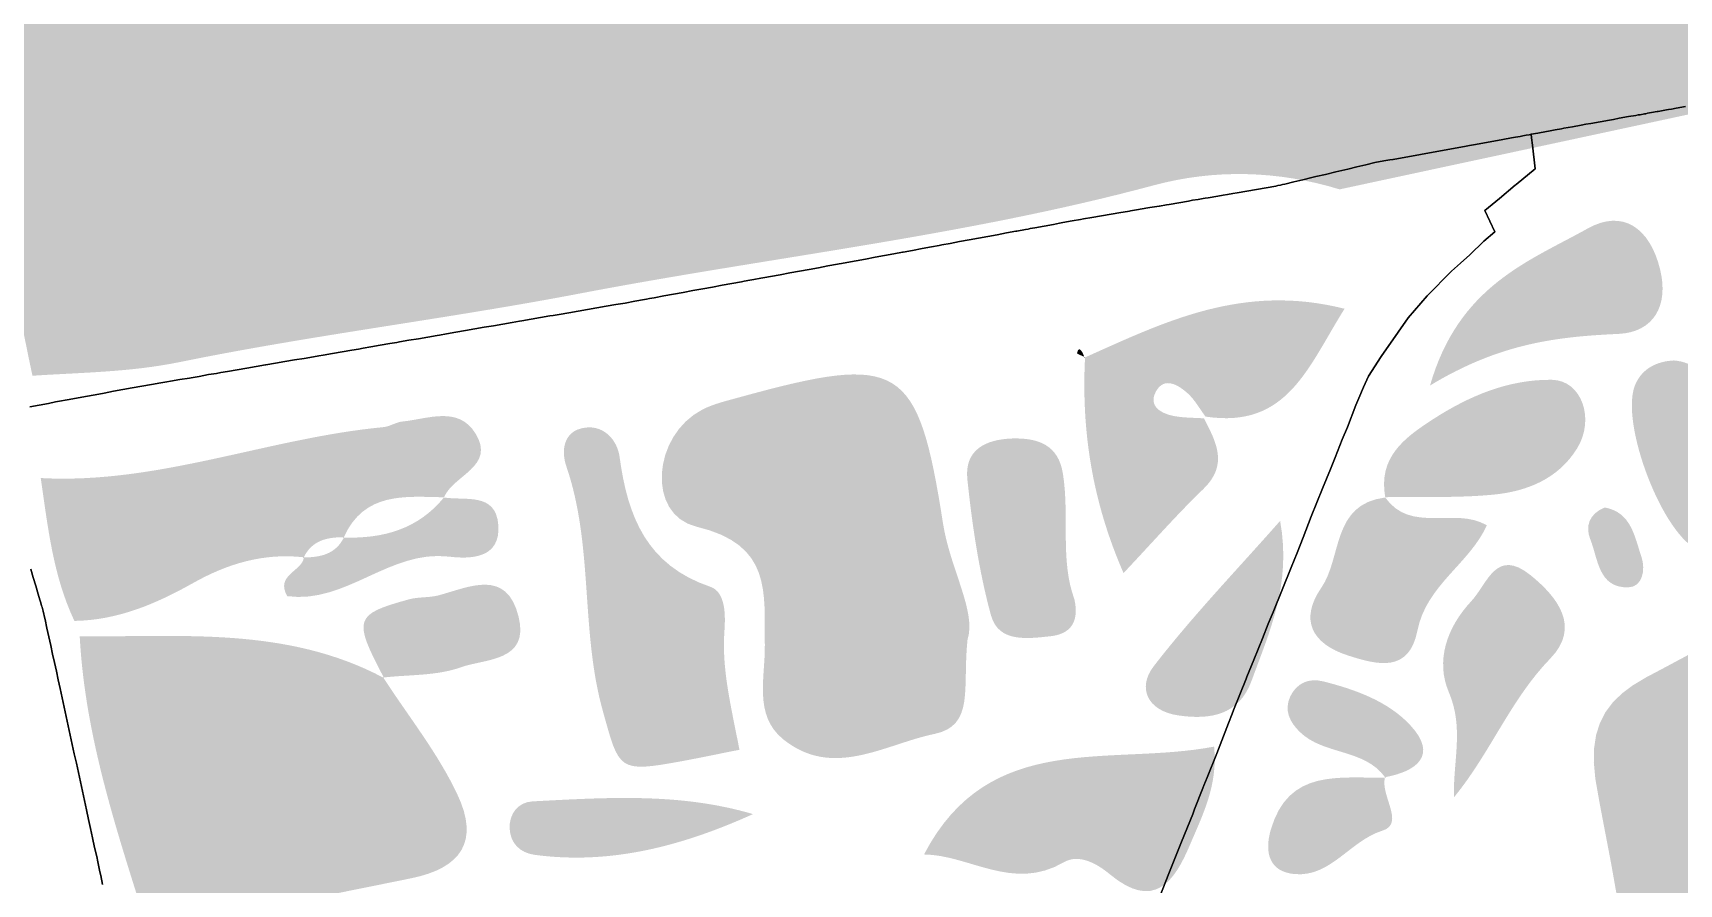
# Model space of a CAD drawing. Header units: inches. Extents: x 692273 to 716502, y 9316467 to 9326563.
# Drawn here: x 702611 to 704279, y 9321569 to 9322431 of the extents above; entities that cross this region are included whole.
import ezdxf

# ---------------------------------------------------------------- set-up
doc = ezdxf.new("R2010")
doc.units = ezdxf.units.IN
doc.header["$MEASUREMENT"] = 0
doc.layers.add('Land Value', color=7, linetype='Continuous')

msp = doc.modelspace()

# ---------------------------------------------------------------- hatches: boundary and pattern name
at = {"layer": 'Land Value', "transparency": 33554687}
h = msp.add_hatch(color=2, dxfattribs=at)
h.dxf.hatch_style = 2
edge = h.paths.add_edge_path()
edge.add_spline(control_points=[(703165.1, 9322167.2), (703358.6, 9322204.2), (703555.1, 9322225.4), (703746, 9322276.7), (703808.2, 9322293.5), (703872.3, 9322291.8), (703934.8, 9322272.7), (704145.6, 9322318), (704356.4, 9322363), (704567, 9322409.1), (704603, 9322416.9), (704637.9, 9322429.6), (704673.3, 9322440.1), (704646.6, 9322480.4), (704608.6, 9322470), (704574.1, 9322458.2), (704531.1, 9322443.3), (704487.8, 9322448.8), (704444.5, 9322447), (704412.4, 9322445.7), (704381.7, 9322450.8), (704371.1, 9322486), (704359.9, 9322523.4), (704334.6, 9322535.8), (704302.4, 9322523.1), (704250.4, 9322502.6), (704248.2, 9322535.5), (704240.6, 9322570.6), (704217.4, 9322678.1), (704190.6, 9322784.9), (704168.5, 9322892.6), (704156.1, 9322952.8), (704199.8, 9323022), (704255.7, 9323032.4), (704377, 9323055), (704498.8, 9323075.2), (704620.7, 9323094.9), (704643.4, 9323098.6), (704667.2, 9323095.7), (704690.5, 9323095.7), (704690.6, 9323095.9), (704690.8, 9323096), (704690.9, 9323096.1), (704691.2, 9323096.1), (704691.5, 9323096.2), (704691.8, 9323096.2), (704763.8, 9323151), (704844.1, 9323186.4), (704934.5, 9323197.2), (704990, 9323252.4), (705072.1, 9323246.9), (705147.7, 9323292.3), (705106.9, 9323302.6), (705079.1, 9323295.6), (705049.6, 9323286.1), (704956.6, 9323255.9), (704863.2, 9323226.9), (704769.5, 9323199.2), (704741, 9323190.8), (704713.5, 9323173.2), (704681.4, 9323183.1), (704671, 9323181.5), (704660.6, 9323179.8), (704650.2, 9323178.2), (704636.8, 9323153.9), (704613.6, 9323156.2), (704591.1, 9323156.3), (704526.3, 9323138.7), (704464.1, 9323089.9), (704393.7, 9323140.3), (704374.5, 9323141), (704355.4, 9323141.7), (704336.2, 9323142.4), (704271.5, 9323135.1), (704214.3, 9323104.1), (704153.6, 9323084.5), (704050.2, 9323051), (703980.8, 9322945.7), (703987.4, 9322837.9), (703991.6, 9322769.3), (703976.2, 9322745.2), (703912.4, 9322758.3), (703838.5, 9322773.6), (703772.4, 9322754.1), (703704.4, 9322738.8), (703665, 9322729.9), (703629.7, 9322734), (703598.9, 9322757.1), (703564.7, 9322782.8), (703542.4, 9322820.2), (703556.8, 9322862.6), (703571.1, 9322904.8), (703607.9, 9322919.6), (703654, 9322917.2), (703699.8, 9322914.8), (703737.1, 9322891.3), (703778.2, 9322877.1), (703842.5, 9322854.9), (703897.6, 9322867.7), (703934.2, 9322912.2), (703982, 9322970.2), (703962.1, 9323039.9), (703887.9, 9323048), (703774.4, 9323060.5), (703659.7, 9323062.9), (703545.4, 9323066), (703499.4, 9323067.3), (703477, 9323042.4), (703493.3, 9322994.1), (703493.3, 9322994.1), (703496.8, 9322991.6), (703496.8, 9322991.6), (703496.8, 9322991.6), (703493.8, 9322992.9), (703493.8, 9322992.8), (703482.1, 9323006.5), (703467.2, 9323014.3), (703449.3, 9323009.5), (703369.7, 9322988.3), (703288.4, 9323000), (703207.9, 9322996.3), (703177.8, 9322994.9), (703145.8, 9323002.8), (703118.4, 9322987), (703060.2, 9322953.3), (703014, 9322984.3), (702990.3, 9323026.7), (702963.9, 9323073.9), (702929.5, 9323071), (702889.6, 9323072.8), (702804.7, 9323076.6), (702722.1, 9323056.2), (702638.4, 9323048.4), (702588.1, 9323043.7), (702543.3, 9323042.6), (702525.3, 9323103), (702520.5, 9323119), (702510.1, 9323135.5), (702489.6, 9323130.9), (702459.2, 9323123.9), (702475.3, 9323100.3), (702474.7, 9323082.3), (702470.5, 9322950), (702501.8, 9322821.8), (702519.7, 9322692.1), (702547.7, 9322489), (702567.1, 9322284.6), (702610.1, 9322083.8), (702660, 9322087.1), (702709.4, 9322087.4), (702759.6, 9322097.7), (702893.9, 9322125.1), (703030.4, 9322141.4), (703165.1, 9322167.2)], knot_values=[0, 0, 0, 0, 1, 1, 1, 2, 2, 2, 3, 3, 3, 4, 4, 4, 5, 5, 5, 6, 6, 6, 7, 7, 7, 8, 8, 8, 9, 9, 9, 10, 10, 10, 11, 11, 11, 12, 12, 12, 13, 13, 13, 14, 14, 14, 15, 15, 15, 16, 16, 16, 17, 17, 17, 18, 18, 18, 19, 19, 19, 20, 20, 20, 21, 21, 21, 22, 22, 22, 23, 23, 23, 24, 24, 24, 25, 25, 25, 26, 26, 26, 27, 27, 27, 28, 28, 28, 29, 29, 29, 30, 30, 30, 31, 31, 31, 32, 32, 32, 33, 33, 33, 34, 34, 34, 35, 35, 35, 36, 36, 36, 37, 37, 37, 38, 38, 38, 39, 39, 39, 40, 40, 40, 41, 41, 41, 42, 42, 42, 43, 43, 43, 44, 44, 44, 45, 45, 45, 46, 46, 46, 47, 47, 47, 48, 48, 48, 49, 49, 49, 50, 50, 50, 51, 51, 51, 51], degree=3, periodic=0)
h = msp.add_hatch(color=2, dxfattribs=at)
h.dxf.hatch_style = 2
edge = h.paths.add_edge_path()
edge.add_spline(control_points=[(704259.5, 9322191.8), (704249.2, 9322233.7), (704221.7, 9322252.9), (704186.3, 9322233.1), (704126.2, 9322199.6), (704055.4, 9322174.9), (704026.4, 9322073.9), (704097.9, 9322117.3), (704156.7, 9322123.4), (704217.4, 9322126.2), (704253.2, 9322127.9), (704268.6, 9322155.1), (704259.5, 9322191.8)], knot_values=[0, 0, 0, 0, 1, 1, 1, 2, 2, 2, 3, 3, 3, 4, 4, 4, 4], degree=3, periodic=0)
h = msp.add_hatch(color=2, dxfattribs=at)
h.dxf.hatch_style = 2
edge = h.paths.add_edge_path()
edge.add_spline(control_points=[(703715.8, 9321883.8), (703746.6, 9321916.5), (703770.5, 9321943.8), (703796.6, 9321968.9), (703822.3, 9321993.6), (703809.7, 9322016.6), (703797.3, 9322040.6), (703787.5, 9322041.3), (703777.5, 9322041.1), (703767.9, 9322042.8), (703754, 9322045.2), (703740.4, 9322052.9), (703748.7, 9322067.9), (703757.1, 9322083.3), (703771.5, 9322074.5), (703781.2, 9322065.6), (703788.2, 9322059.1), (703793, 9322050.2), (703798.9, 9322042.4), (703882, 9322029.7), (703902.7, 9322092.8), (703939.8, 9322151.7), (703836.5, 9322177.9), (703757, 9322138.2), (703676.8, 9322102.4), (703673, 9322027.9), (703684, 9321956.6), (703715.8, 9321883.8)], knot_values=[0, 0, 0, 0, 1, 1, 1, 2, 2, 2, 3, 3, 3, 4, 4, 4, 5, 5, 5, 6, 6, 6, 7, 7, 7, 8, 8, 8, 9, 9, 9, 9], degree=3, periodic=0)
h = msp.add_hatch(color=2, dxfattribs=at)
h.dxf.hatch_style = 2
edge = h.paths.add_edge_path()
edge.add_spline(control_points=[(703326.7, 9322062), (703313.8, 9322058.4), (703300.4, 9322055.4), (703288.8, 9322049.4), (703238.6, 9322023.4), (703232, 9321943), (703283.1, 9321930.8), (703359.9, 9321912.7), (703351.6, 9321863.9), (703352.3, 9321810.7), (703352.7, 9321778.1), (703340.9, 9321739.8), (703370.7, 9321715.5), (703421.3, 9321674.5), (703473.6, 9321710.3), (703524, 9321720.7), (703565.2, 9321729.2), (703552.4, 9321767.3), (703557.7, 9321816.3), (703566.9, 9321844.7), (703540.1, 9321887.9), (703532.9, 9321933.9), (703507.4, 9322097.4), (703489.8, 9322106.9), (703326.7, 9322062)], knot_values=[0, 0, 0, 0, 1, 1, 1, 2, 2, 2, 3, 3, 3, 4, 4, 4, 5, 5, 5, 6, 6, 6, 7, 7, 7, 8, 8, 8, 8], degree=3, periodic=0)
h = msp.add_hatch(color=2, dxfattribs=at)
h.dxf.hatch_style = 2
edge = h.paths.add_edge_path()
edge.add_spline(control_points=[(703668.7, 9322106.6), (703668.6, 9322105.9), (703673.1, 9322104.3), (703676, 9322103), (703672.8, 9322111.6), (703669.9, 9322113), (703668.7, 9322106.6)], knot_values=[0, 0, 0, 0, 1, 1, 1, 2, 2, 2, 2], degree=3, periodic=0)
h = msp.add_hatch(color=2, dxfattribs=at)
h.dxf.hatch_style = 2
edge = h.paths.add_edge_path()
edge.add_spline(control_points=[(703676, 9322103), (703676.1, 9322102.7), (703676.2, 9322102.5), (703676.3, 9322102.2), (703676.3, 9322102.2), (703676.8, 9322102.6), (703676.8, 9322102.6), (703676.5, 9322102.7), (703676.2, 9322102.8), (703676, 9322103)], knot_values=[0, 0, 0, 0, 1, 1, 1, 2, 2, 2, 3, 3, 3, 3], degree=3, periodic=0)
h = msp.add_hatch(color=2, dxfattribs=at)
h.dxf.hatch_style = 2
edge = h.paths.add_edge_path()
edge.add_spline(control_points=[(703676.3, 9322102.2), (703676.3, 9322102.2), (703676.3, 9322102.2), (703676.3, 9322102.2), (703676.5, 9322102.2), (703676.6, 9322102.3), (703676.8, 9322102.4), (703676.8, 9322102.5), (703676.8, 9322102.5), (703676.8, 9322102.6), (703676.8, 9322102.6), (703676.3, 9322102.2), (703676.3, 9322102.2)], knot_values=[0, 0, 0, 0, 1, 1, 1, 2, 2, 2, 3, 3, 3, 4, 4, 4, 4], degree=3, periodic=0)
h = msp.add_hatch(color=2, dxfattribs=at)
h.dxf.hatch_style = 2
edge = h.paths.add_edge_path()
edge.add_spline(control_points=[(704299.7, 9321906.6), (704321.5, 9321898.8), (704344.9, 9321906.4), (704341.4, 9321932.3), (704335.2, 9321978.2), (704322.4, 9322023.3), (704310.5, 9322068.2), (704306.1, 9322084.7), (704294.5, 9322097.6), (704273.6, 9322099.3), (704257.3, 9322098.5), (704241.9, 9322092), (704234.5, 9322075.1), (704217.9, 9322037.3), (704262.6, 9321919.9), (704299.7, 9321906.6)], knot_values=[0, 0, 0, 0, 1, 1, 1, 2, 2, 2, 3, 3, 3, 4, 4, 4, 5, 5, 5, 5], degree=3, periodic=0)
h = msp.add_hatch(color=2, dxfattribs=at)
h.dxf.hatch_style = 2
edge = h.paths.add_edge_path()
edge.add_spline(control_points=[(704175.3, 9322009.9), (704193.9, 9322039.8), (704180.2, 9322079.3), (704149.8, 9322079.7), (704105.8, 9322080.2), (704065.8, 9322063.3), (704028.8, 9322039.3), (703999.9, 9322020.6), (703973.8, 9322000.9), (703981, 9321960.7), (704017.6, 9321961.3), (704054.4, 9321959.8), (704090.7, 9321963.3), (704124.5, 9321966.6), (704156.1, 9321979.1), (704175.3, 9322009.9)], knot_values=[0, 0, 0, 0, 1, 1, 1, 2, 2, 2, 3, 3, 3, 4, 4, 4, 5, 5, 5, 5], degree=3, periodic=0)
h = msp.add_hatch(color=2, dxfattribs=at)
h.dxf.hatch_style = 2
edge = h.paths.add_edge_path()
edge.add_spline(control_points=[(703059, 9322025.4), (703041.5, 9322053.5), (703010.9, 9322040), (702985, 9322037.4), (702978.5, 9322036.8), (702972.3, 9322032.3), (702965.7, 9322031.7), (702849, 9322020.7), (702737.7, 9321973.6), (702618.5, 9321980.1), (702625.7, 9321930.8), (702630.9, 9321881.1), (702652.6, 9321835.3), (702696.5, 9321836), (702735.3, 9321852.6), (702772.7, 9321873.6), (702807.6, 9321893.3), (702844.5, 9321904.4), (702885.1, 9321899.8), (702893.4, 9321917), (702908.7, 9321920.2), (702925.6, 9321920.1), (702946.4, 9321966.2), (702987.6, 9321961.4), (703027.2, 9321960.6), (703036.5, 9321983.2), (703079.9, 9321991.7), (703059, 9322025.4)], knot_values=[0, 0, 0, 0, 1, 1, 1, 2, 2, 2, 3, 3, 3, 4, 4, 4, 5, 5, 5, 6, 6, 6, 7, 7, 7, 8, 8, 8, 9, 9, 9, 9], degree=3, periodic=0)
h = msp.add_hatch(color=2, dxfattribs=at)
h.dxf.hatch_style = 2
edge = h.paths.add_edge_path()
edge.add_spline(control_points=[(703205.1, 9322001.6), (703203, 9322017.6), (703190.1, 9322033.8), (703170.3, 9322031.2), (703147.4, 9322028.3), (703146, 9322006.8), (703151.1, 9321992.1), (703178.8, 9321911.6), (703165.3, 9321825.5), (703188.1, 9321744.1), (703204.9, 9321683.8), (703203.3, 9321681.2), (703269, 9321693.3), (703285.2, 9321696.3), (703301.3, 9321699.7), (703326.6, 9321704.7), (703317.5, 9321751), (703308.7, 9321786.9), (703311.3, 9321824.3), (703312.5, 9321841), (703312.7, 9321864.6), (703297.1, 9321869.9), (703232.5, 9321891.7), (703213.2, 9321941.3), (703205.1, 9322001.6)], knot_values=[0, 0, 0, 0, 1, 1, 1, 2, 2, 2, 3, 3, 3, 4, 4, 4, 5, 5, 5, 6, 6, 6, 7, 7, 7, 8, 8, 8, 8], degree=3, periodic=0)
h = msp.add_hatch(color=1, dxfattribs=at)
h.dxf.hatch_style = 2
edge = h.paths.add_edge_path()
edge.add_spline(control_points=[(703654.4, 9321984.4), (703649.9, 9322013.6), (703629.4, 9322021), (703602.9, 9322020.2), (703575.5, 9322019.3), (703554.5, 9322008.3), (703557.5, 9321979.1), (703562.4, 9321932.7), (703569.2, 9321886.1), (703581.4, 9321841.2), (703589, 9321813), (703618.6, 9321817.3), (703641.8, 9321819.8), (703661.4, 9321821.9), (703671.3, 9321833.6), (703666, 9321857.3), (703651.4, 9321896.7), (703661.2, 9321941.4), (703654.4, 9321984.4)], knot_values=[0, 0, 0, 0, 1, 1, 1, 2, 2, 2, 3, 3, 3, 4, 4, 4, 5, 5, 5, 6, 6, 6, 6], degree=3, periodic=0)
h = msp.add_hatch(color=2, dxfattribs=at)
h.dxf.hatch_style = 2
edge = h.paths.add_edge_path()
edge.add_spline(control_points=[(702925.7, 9321919.8), (702917.3, 9321902.9), (702902, 9321899.8), (702885.2, 9321899.6), (702883.1, 9321885.3), (702856, 9321882), (702868.3, 9321860.4), (702927.9, 9321852.3), (702971.9, 9321907.5), (703031.9, 9321900.5), (703053.6, 9321897.9), (703084.8, 9321898.1), (703082.2, 9321932.6), (703079.7, 9321965.9), (703048.7, 9321957), (703027.1, 9321960.4), (703000.8, 9321928.2), (702965.4, 9321918.6), (702925.7, 9321919.8)], knot_values=[0, 0, 0, 0, 1, 1, 1, 2, 2, 2, 3, 3, 3, 4, 4, 4, 5, 5, 5, 6, 6, 6, 6], degree=3, periodic=0)
h = msp.add_hatch(color=2, dxfattribs=at)
h.dxf.hatch_style = 2
h.paths.add_polyline_path([(703027.1, 9321960.4), (703027.4, 9321960.6), (703027, 9321960.4)])
h = msp.add_hatch(color=2, dxfattribs=at)
h.dxf.hatch_style = 2
h.paths.add_polyline_path([(703027.4, 9321960.6), (703027.2, 9321960.6), (703027, 9321960.4)])
h = msp.add_hatch(color=2, dxfattribs=at)
h.dxf.hatch_style = 2
edge = h.paths.add_edge_path()
edge.add_spline(control_points=[(703981, 9321960.4), (703926.5, 9321953.6), (703937.4, 9321899.6), (703916.2, 9321868.9), (703894.2, 9321836.9), (703906, 9321812.3), (703943.2, 9321800.3), (703973.6, 9321790.5), (704005.2, 9321782.5), (704013.7, 9321825.7), (704022.7, 9321871.5), (704066.3, 9321893.1), (704084, 9321932.2), (704051.4, 9321951.4), (704007.3, 9321923.3), (703981, 9321960.4)], knot_values=[0, 0, 0, 0, 1, 1, 1, 2, 2, 2, 3, 3, 3, 4, 4, 4, 5, 5, 5, 5], degree=3, periodic=0)
h = msp.add_hatch(color=2, dxfattribs=at)
h.dxf.hatch_style = 2
h.paths.add_polyline_path([(703981, 9321960.7), (703980.7, 9321960.7), (703981.1, 9321960.4)])
h = msp.add_hatch(color=2, dxfattribs=at)
h.dxf.hatch_style = 2
edge = h.paths.add_edge_path()
edge.add_spline(control_points=[(703980.7, 9321960.7), (703980.8, 9321960.5), (703980.9, 9321960.5), (703981, 9321960.4), (703981.1, 9321960.4), (703981.1, 9321960.4), (703981.1, 9321960.4), (703981.1, 9321960.4), (703980.7, 9321960.7), (703980.7, 9321960.7)], knot_values=[0, 0, 0, 0, 1, 1, 1, 2, 2, 2, 3, 3, 3, 3], degree=3, periodic=0)
h = msp.add_hatch(color=2, dxfattribs=at)
h.dxf.hatch_style = 2
edge = h.paths.add_edge_path()
edge.add_spline(control_points=[(704227.2, 9321869.3), (704241.7, 9321869.5), (704245, 9321887.2), (704240.7, 9321900), (704233.7, 9321920.6), (704230.5, 9321945.5), (704203.3, 9321950.3), (704186.9, 9321943.4), (704183.8, 9321930.4), (704188.8, 9321918.1), (704196.8, 9321898.3), (704196.8, 9321868.7), (704227.2, 9321869.3)], knot_values=[0, 0, 0, 0, 1, 1, 1, 2, 2, 2, 3, 3, 3, 4, 4, 4, 4], degree=3, periodic=0)
h = msp.add_hatch(color=2, dxfattribs=at)
h.dxf.hatch_style = 2
edge = h.paths.add_edge_path()
edge.add_spline(control_points=[(703771.5, 9321739.5), (703803.5, 9321734.9), (703832.8, 9321739.6), (703845.6, 9321774.7), (703863.4, 9321823.9), (703886.2, 9321871.9), (703874.5, 9321936.7), (703831.5, 9321887.9), (703786.2, 9321840.9), (703746.5, 9321789.5), (703729.4, 9321767.5), (703740, 9321744), (703771.5, 9321739.5)], knot_values=[0, 0, 0, 0, 1, 1, 1, 2, 2, 2, 3, 3, 3, 4, 4, 4, 4], degree=3, periodic=0)
h = msp.add_hatch(color=2, dxfattribs=at)
h.dxf.hatch_style = 2
h.paths.add_polyline_path([(702925.7, 9321919.8), (702925.9, 9321920.1), (702925.5, 9321919.8)])
h = msp.add_hatch(color=2, dxfattribs=at)
h.dxf.hatch_style = 2
h.paths.add_polyline_path([(702925.9, 9321920.1), (702925.6, 9321920.1), (702925.5, 9321919.8)])
h = msp.add_hatch(color=2, dxfattribs=at)
h.dxf.hatch_style = 2
edge = h.paths.add_edge_path()
edge.add_spline(control_points=[(704050.7, 9321656.5), (704088.1, 9321702.3), (704107.9, 9321755.6), (704148.3, 9321797.2), (704179.3, 9321829.2), (704155.8, 9321859.4), (704128.2, 9321881.7), (704093.2, 9321909.9), (704084.7, 9321873), (704068.2, 9321855.3), (704043.1, 9321828.5), (704032, 9321794.6), (704045.4, 9321763.2), (704061.1, 9321726.5), (704049.5, 9321693.1), (704050.7, 9321656.5)], knot_values=[0, 0, 0, 0, 1, 1, 1, 2, 2, 2, 3, 3, 3, 4, 4, 4, 5, 5, 5, 5], degree=3, periodic=0)
h = msp.add_hatch(color=2, dxfattribs=at)
h.dxf.hatch_style = 2
h.paths.add_polyline_path([(702885.1, 9321899.7), (702884.9, 9321899.5), (702885.2, 9321899.6), (702885.3, 9321899.8)])
h = msp.add_hatch(color=2, dxfattribs=at)
h.dxf.hatch_style = 2
h.paths.add_polyline_path([(702885.3, 9321899.8), (702885.1, 9321899.8), (702884.9, 9321899.5), (702885.1, 9321899.7), (702885.3, 9321899.8)])
h = msp.add_hatch(color=2, dxfattribs=at)
h.dxf.hatch_style = 2
edge = h.paths.add_edge_path()
edge.add_spline(control_points=[(703102.8, 9321839.4), (703090.7, 9321888.7), (703053.3, 9321869.8), (703021.6, 9321861.2), (703012, 9321858.7), (703001.4, 9321859.8), (702991.8, 9321857.2), (702936.2, 9321841.9), (702934.8, 9321837.4), (702966.1, 9321778), (702992.3, 9321780.9), (703020.1, 9321779.6), (703044.2, 9321788.3), (703068.7, 9321797.1), (703114, 9321793.9), (703102.8, 9321839.4)], knot_values=[0, 0, 0, 0, 1, 1, 1, 2, 2, 2, 3, 3, 3, 4, 4, 4, 5, 5, 5, 5], degree=3, periodic=0)
h = msp.add_hatch(color=1, dxfattribs=at)
h.dxf.hatch_style = 2
edge = h.paths.add_edge_path()
edge.add_spline(control_points=[(703040.9, 9321659), (703021.2, 9321701.1), (702991.2, 9321738.4), (702965.7, 9321777.8), (702868.3, 9321829.4), (702762.4, 9321819.1), (702658, 9321819.6), (702663.5, 9321716), (702696.8, 9321618.8), (702727.5, 9321521), (702816.3, 9321538.8), (702905.2, 9321556.4), (702994.1, 9321574.5), (703044.9, 9321584.9), (703063, 9321612.2), (703040.9, 9321659)], knot_values=[0, 0, 0, 0, 1, 1, 1, 2, 2, 2, 3, 3, 3, 4, 4, 4, 5, 5, 5, 5], degree=3, periodic=0)
h = msp.add_hatch(color=2, dxfattribs=at)
h.dxf.hatch_style = 2
h.paths.add_polyline_path([(704193.7, 9320698), (704200.6, 9320710.2), (704535.7, 9320774.4), (704546.5, 9320715), (704572.3, 9320567.3), (704601.3, 9320409.4), (704628.5, 9320261), (704653.1, 9320124), (704672.6, 9320014.4), (704674.1, 9320014.2), (704683, 9320013.8), (704691.8, 9320014.6), (704691.7, 9320026.6), (704691.7, 9320038.5), (704691.6, 9320050.4), (704691.5, 9320062.3), (704691.5, 9320074.2), (704691.4, 9320086.1), (704691.3, 9320098.1), (704691.3, 9320110), (704691.2, 9320121.9), (704691.1, 9320133.8), (704684.1, 9320143), (704677.6, 9320152), (704673.4, 9320161.5), (704670.9, 9320171.3), (704669.8, 9320181.3), (704669.7, 9320191.6), (704670.2, 9320202), (704670.9, 9320212.5), (704671.4, 9320222.9), (704671.2, 9320233.2), (704665.3, 9320243.5), (704657.9, 9320254.5), (704653, 9320265.9), (704650.2, 9320277.7), (704649.1, 9320289.8), (704649.1, 9320302), (704649.8, 9320314.4), (704650.7, 9320326.8), (704651.4, 9320339.1), (704651.3, 9320351.3), (704650.5, 9320359.5), (704650.6, 9320359.5), (704650.6, 9320359.4), (704650.6, 9320359.3), (704650.7, 9320359.2), (704650.8, 9320359.1), (704650.8, 9320359), (704650.9, 9320358.9), (704650.9, 9320358.8), (704651, 9320358.7), (704651, 9320358.7), (704650.9, 9320358.8), (704650.9, 9320358.9), (704650.9, 9320358.9), (704650.9, 9320359), (704650.8, 9320359.1), (704650.8, 9320359.1), (704650.8, 9320359.2), (704650.7, 9320359.2), (704650.7, 9320359.3), (704650.7, 9320359.4), (704638.6, 9320384), (704626.4, 9320413.9), (704616.4, 9320444.4), (704608.1, 9320475.3), (704601.2, 9320506.5), (704595.5, 9320538), (704590.4, 9320569.7), (704585.7, 9320601.3), (704581.1, 9320632.9), (704576.1, 9320664.4), (704568.6, 9320705.7), (704559.4, 9320753.8), (704549.9, 9320801.8), (704540.1, 9320849.8), (704530.3, 9320897.7), (704520.6, 9320945.7), (704511, 9320993.6), (704501.7, 9321041.7), (704492.9, 9321089.8), (704484.7, 9321138), (704477.5, 9321183.1), (704470.5, 9321222.6), (704462.7, 9321262), (704454.7, 9321301.3), (704446.8, 9321340.7), (704439.5, 9321380.1), (704433.3, 9321419.7), (704428.5, 9321459.4), (704425.7, 9321499.4), (704425.3, 9321539.8), (704426.1, 9321576.5), (704417.8, 9321585.1), (704412.1, 9321594.3), (704408.4, 9321603.9), (704406.5, 9321613.8), (704405.8, 9321623.9), (704406, 9321634.3), (704406.7, 9321644.7), (704407.3, 9321655.2), (704407.7, 9321665.5), (704407.2, 9321675.7), (704398.2, 9321688.6), (704390.6, 9321702.8), (704385.2, 9321717.9), (704381.1, 9321733.6), (704377.9, 9321749.7), (704374.8, 9321766), (704371.2, 9321782.2), (704366.5, 9321798.2), (704360, 9321813.7), (704351, 9321828.5), (704341, 9321830.2), (704331.4, 9321824.9), (704321.9, 9321819.7), (704312.5, 9321814.4), (704303.1, 9321809.2), (704293.8, 9321804.1), (704284.5, 9321798.9), (704275.1, 9321793.9), (704265.8, 9321788.9), (704256.4, 9321783.9), (704245, 9321777.9), (704231.9, 9321770), (704220.7, 9321761.6), (704211.4, 9321752.5), (704204, 9321742.6), (704198.5, 9321731.7), (704194.7, 9321719.7), (704192.7, 9321706.5), (704192.4, 9321691.8), (704193.9, 9321675.4), (704198.3, 9321650.4), (704210.2, 9321588), (704221.2, 9321525.5), (704231.4, 9321462.9), (704240.5, 9321400.1), (704248.4, 9321337.1), (704255.1, 9321274), (704260.2, 9321210.8), (704263.7, 9321147.3), (704265.5, 9321083.7), (704265.5, 9321019.9), (704264.1, 9320990.3), (704260.9, 9320964.7), (704255.9, 9320940), (704249.1, 9320916.2), (704240.4, 9320893.3), (704229.9, 9320871.2), (704217.6, 9320849.9), (704203.4, 9320829.4), (704187.5, 9320809.7), (704169.7, 9320790.8), (704163.4, 9320778.7), (704163.7, 9320769.9), (704164.6, 9320761.4), (704166.2, 9320753.1), (704168.5, 9320745), (704171.4, 9320737.1), (704174.8, 9320729.3), (704178.8, 9320721.6), (704183.2, 9320714), (704188.1, 9320706.4)])
h = msp.add_hatch(color=2, dxfattribs=at)
h.dxf.hatch_style = 2
edge = h.paths.add_edge_path()
edge.add_spline(control_points=[(702965.6, 9321777.9), (702965.6, 9321777.9), (702966.3, 9321777.5), (702966.3, 9321777.5), (702966.2, 9321777.7), (702966.2, 9321777.8), (702966.1, 9321778), (702965.9, 9321777.9), (702965.8, 9321777.9), (702965.6, 9321777.9)], knot_values=[0, 0, 0, 0, 1, 1, 1, 2, 2, 2, 3, 3, 3, 3], degree=3, periodic=0)
h = msp.add_hatch(color=1, dxfattribs=at)
h.dxf.hatch_style = 2
edge = h.paths.add_edge_path()
edge.add_spline(control_points=[(702965.6, 9321777.9), (702965.6, 9321777.9), (702965.7, 9321777.8), (702965.7, 9321777.8), (702965.9, 9321777.7), (702966.1, 9321777.6), (702966.3, 9321777.5), (702966.3, 9321777.5), (702965.6, 9321777.9), (702965.6, 9321777.9)], knot_values=[0, 0, 0, 0, 1, 1, 1, 2, 2, 2, 3, 3, 3, 3], degree=3, periodic=0)
h = msp.add_hatch(color=2, dxfattribs=at)
h.dxf.hatch_style = 2
edge = h.paths.add_edge_path()
edge.add_spline(control_points=[(704006.4, 9321729.6), (703984, 9321753.8), (703950.6, 9321765.9), (703917.8, 9321774.1), (703903.7, 9321777.6), (703891.3, 9321772.4), (703884.8, 9321758.8), (703878.2, 9321744.7), (703884.3, 9321732.8), (703894.3, 9321722.9), (703918.5, 9321699.1), (703959.5, 9321706.2), (703980.8, 9321676.9), (704013.6, 9321682.9), (704034.4, 9321699.6), (704006.4, 9321729.6)], knot_values=[0, 0, 0, 0, 1, 1, 1, 2, 2, 2, 3, 3, 3, 4, 4, 4, 5, 5, 5, 5], degree=3, periodic=0)
h = msp.add_hatch(color=2, dxfattribs=at)
h.dxf.hatch_style = 2
edge = h.paths.add_edge_path()
edge.add_spline(control_points=[(703513.6, 9321598.6), (703559.8, 9321598.2), (703603.7, 9321560.5), (703655.5, 9321590.8), (703670.3, 9321599.4), (703688.4, 9321589.8), (703701.8, 9321578.6), (703746.8, 9321541.3), (703767.3, 9321570.7), (703783.4, 9321609), (703796.1, 9321639), (703811.5, 9321668.7), (703807.6, 9321707.9), (703701.9, 9321687.7), (703579.8, 9321725.8), (703513.6, 9321598.6)], knot_values=[0, 0, 0, 0, 1, 1, 1, 2, 2, 2, 3, 3, 3, 4, 4, 4, 5, 5, 5, 5], degree=3, periodic=0)
h = msp.add_hatch(color=2, dxfattribs=at)
h.dxf.hatch_style = 2
edge = h.paths.add_edge_path()
edge.add_spline(control_points=[(703865, 9321623.6), (703858.5, 9321601), (703863.1, 9321581), (703889.3, 9321578.7), (703925.9, 9321575.5), (703945.1, 9321612.4), (703978.1, 9321622.7), (704001.3, 9321629.9), (703976, 9321658), (703980.7, 9321676.6), (703934.6, 9321675.5), (703883, 9321686), (703865, 9321623.6)], knot_values=[0, 0, 0, 0, 1, 1, 1, 2, 2, 2, 3, 3, 3, 4, 4, 4, 4], degree=3, periodic=0)
h = msp.add_hatch(color=2, dxfattribs=at)
h.dxf.hatch_style = 2
h.paths.add_polyline_path([(703980.7, 9321676.6), (703981.1, 9321676.6), (703980.8, 9321676.8)])
h = msp.add_hatch(color=2, dxfattribs=at)
h.dxf.hatch_style = 2
h.paths.add_polyline_path([(703981.1, 9321676.6), (703980.8, 9321676.9), (703980.8, 9321676.8)])
h = msp.add_hatch(color=2, dxfattribs=at)
h.dxf.hatch_style = 2
edge = h.paths.add_edge_path()
edge.add_spline(control_points=[(703093.7, 9321624.7), (703094.5, 9321610.1), (703103.9, 9321600.3), (703119.1, 9321598.2), (703196.4, 9321587.9), (703268.7, 9321607.2), (703340.3, 9321639.5), (703266.5, 9321661.4), (703191.6, 9321656.3), (703116.9, 9321652.4), (703102.3, 9321651.7), (703092.9, 9321639.7), (703093.7, 9321624.7)], knot_values=[0, 0, 0, 0, 1, 1, 1, 2, 2, 2, 3, 3, 3, 4, 4, 4, 4], degree=3, periodic=0)

# ---------------------------------------------------------------- linework, layer by layer
for points in [[(704285.4, 9322356.6), (704275.8, 9322354.9), (704271.2, 9322354.1), (704267.9, 9322353.5), (704266.2, 9322353.2), (704257.7, 9322351.7), (704256.6, 9322351.5), (704251, 9322350.5), (704246.9, 9322349.8), (704245, 9322349.4), (704243.8, 9322349.2), (704239.2, 9322348.4), (704237.3, 9322348.1), (704234.9, 9322347.7), (704227.7, 9322346.4), (704218.1, 9322344.7), (704212.2, 9322343.6), (704208.4, 9322343), (704198.8, 9322341.3), (704189.2, 9322339.5), (704184.4, 9322338.7), (704179.6, 9322337.8), (704170.7, 9322336.2), (704161.9, 9322334.6), (704159.5, 9322334.1), (704153.2, 9322333), (704153.1, 9322333), (704146.6, 9322331.8), (704144.3, 9322331.3), (704135.5, 9322329.7), (704128.9, 9322328.5), (704126.7, 9322328.1), (704123.9, 9322327.6), (704120.5, 9322326.9), (704117.8, 9322326.4), (704113.1, 9322325.6), (704109, 9322324.8), (704100.2, 9322323.2), (704090.9, 9322321.5), (704081.7, 9322319.8), (704072.4, 9322318.2), (704066.4, 9322317.1), (704063.1, 9322316.5), (704053.8, 9322314.8), (704044.6, 9322313.2), (704035.3, 9322311.5), (704026, 9322309.8), (704016.8, 9322308.2), (704007.5, 9322306.5), (703998.2, 9322304.8), (703988.9, 9322303.1), (703988.7, 9322303.1), (703985.5, 9322302.5), (703979.7, 9322301.5), (703970.4, 9322299.8), (703961.3, 9322297.6), (703952.2, 9322295.5), (703943.1, 9322293.3), (703934, 9322291.1), (703930.8, 9322290.4), (703920.6, 9322287.9), (703910.8, 9322285.6), (703906.6, 9322284.6), (703897.5, 9322282.5), (703888.4, 9322280.3), (703879.3, 9322278.1), (703877, 9322277.6), (703874.7, 9322277), (703872.3, 9322276.5), (703870.2, 9322276), (703860.4, 9322274.3), (703850.6, 9322272.6), (703840.7, 9322270.9), (703830.9, 9322269.2), (703826.4, 9322268.5), (703821.1, 9322267.6), (703816.9, 9322266.9), (703811.3, 9322265.9), (703801.4, 9322264.2), (703798.6, 9322263.7), (703796.4, 9322263.4), (703794.9, 9322263.1), (703791.6, 9322262.5), (703785.8, 9322261.6), (703781.8, 9322260.9), (703772, 9322259.2), (703762.2, 9322257.5), (703759.2, 9322257), (703752.3, 9322255.8), (703752, 9322255.8), (703742.5, 9322254.2), (703732.7, 9322252.5), (703730.9, 9322252.2), (703722.9, 9322250.8), (703721.8, 9322250.6), (703719.7, 9322250.3), (703713, 9322249.1), (703703.2, 9322247.5), (703693.4, 9322245.8), (703683.6, 9322244.1), (703675.3, 9322242.7), (703672.1, 9322242.1), (703663.9, 9322240.7), (703654.4, 9322239), (703650.8, 9322238.3), (703644.9, 9322237.2), (703635.4, 9322235.5), (703625.8, 9322233.7), (703621.3, 9322232.9), (703619.1, 9322232.5), (703616.3, 9322232), (703607.8, 9322230.4), (703606.8, 9322230.2), (703597.3, 9322228.5), (703587.8, 9322226.7), (703578.2, 9322224.9), (703568.7, 9322223.2), (703559.2, 9322221.4), (703549.7, 9322219.7), (703540.1, 9322217.9), (703531.7, 9322216.4), (703529.1, 9322215.9), (703521.1, 9322214.4), (703511.6, 9322212.7), (703502, 9322210.9), (703492.5, 9322209.1), (703491.7, 9322209), (703483, 9322207.4), (703473.5, 9322205.6), (703464, 9322203.9), (703454.4, 9322202.1), (703444.9, 9322200.4), (703435.4, 9322198.6), (703430.1, 9322197.6), (703427.6, 9322197.2), (703425.9, 9322196.9), (703416.3, 9322195.1), (703406.8, 9322193.3), (703397.3, 9322191.6), (703387.5, 9322189.8), (703377.7, 9322188), (703367.8, 9322186.2), (703358, 9322184.4), (703352.2, 9322183.4), (703348.2, 9322182.6), (703341.1, 9322181.3), (703337, 9322180.6), (703331.4, 9322179.6), (703328.6, 9322179), (703318.7, 9322177.2), (703308.9, 9322175.5), (703299.1, 9322173.7), (703289.3, 9322171.9), (703279.4, 9322170.1), (703269.6, 9322168.3), (703259.8, 9322166.5), (703250, 9322164.7), (703240.2, 9322162.9), (703235.5, 9322162.1), (703232.3, 9322161.5), (703230.3, 9322161.1), (703220.5, 9322159.3), (703210.7, 9322157.5), (703201.2, 9322155.9), (703191.6, 9322154.2), (703182.1, 9322152.6), (703172.6, 9322151), (703163.1, 9322149.3), (703153.5, 9322147.7), (703144, 9322146), (703137.8, 9322144.9), (703134.5, 9322144.4), (703125, 9322142.7), (703115.4, 9322141.1), (703105.9, 9322139.4), (703103.8, 9322139.1), (703096.4, 9322137.8), (703086.9, 9322136.1), (703077.4, 9322134.5), (703070.2, 9322133.3), (703067.8, 9322132.9), (703058.3, 9322131.2), (703048.8, 9322129.6), (703039.3, 9322127.9), (703029.7, 9322126.3), (703022.5, 9322125), (703020.2, 9322124.6), (703010.7, 9322123), (703001.2, 9322121.3), (702991.6, 9322119.7), (702982, 9322118), (702979.5, 9322117.6), (702972.3, 9322116.4), (702962.6, 9322114.7), (702953, 9322113.1), (702945.2, 9322111.7), (702940.4, 9322110.9), (702933.6, 9322109.7), (702924, 9322108.1), (702914.3, 9322106.4), (702904.6, 9322104.8), (702900.4, 9322104), (702894.9, 9322103.1), (702885.3, 9322101.4), (702875.6, 9322099.8), (702865.9, 9322098.1), (702856.3, 9322096.5), (702846.6, 9322094.8), (702846.1, 9322094.7), (702836.9, 9322093.1), (702827.3, 9322091.5), (702817.6, 9322089.8), (702807.9, 9322088.2), (702801.1, 9322087), (702796.6, 9322086.2), (702788.6, 9322084.9), (702778.9, 9322083.2), (702770.8, 9322081.8), (702769.2, 9322081.5), (702759.6, 9322079.9), (702749.9, 9322078.2), (702746.3, 9322077.6), (702740.2, 9322076.6), (702730.6, 9322074.9), (702720.9, 9322073.2), (702711.2, 9322071.6), (702701.8, 9322069.8), (702692.3, 9322068.1), (702682.9, 9322066.3), (702673.5, 9322064.6), (702664, 9322062.8), (702654.6, 9322061.1), (702645.2, 9322059.3), (702637.6, 9322057.9), (702633.6, 9322057.2), (702626.3, 9322055.8), (702616.9, 9322054.1), (702607.4, 9322052.3)], [(703749.8, 9321549.3), (703759.4, 9321573.3), (703761.1, 9321577.7), (703770.5, 9321601.1), (703774.7, 9321611.5), (703785.9, 9321639.6), (703787.8, 9321644.6), (703796.3, 9321665.8), (703797.3, 9321668.5), (703800.5, 9321676.6), (703810.2, 9321701), (703820.6, 9321727.2), (703822.3, 9321731.7), (703825.9, 9321741.1), (703827.3, 9321744.8), (703840.1, 9321776.5), (703840.9, 9321778.5), (703847.8, 9321795.7), (703856.6, 9321817.5), (703862.5, 9321832.3), (703867.3, 9321844.3), (703885.7, 9321889.5), (703891.6, 9321904.3), (703897.7, 9321919.8), (703906.1, 9321941), (703917.6, 9321969.6), (703925.4, 9321989), (703930.2, 9322001), (703937.5, 9322019.3), (703942.6, 9322031.8), (703951.3, 9322053.9), (703954.2, 9322061.2), (703959, 9322072.3), (703964.2, 9322083.3), (703977, 9322103.2), (703994.1, 9322128.1), (704004.1, 9322142.4), (704023.6, 9322164.9), (704048.3, 9322189.8), (704054.4, 9322195.3), (704057.3, 9322198), (704066.6, 9322206.5), (704081, 9322220.3), (704092.1, 9322229.8), (704081.9, 9322251.3), (704096.7, 9322263.6), (704096.7, 9322263.6), (704112.6, 9322276.8), (704113.7, 9322277.7), (704132.8, 9322293.6), (704130.1, 9322317.4), (704129.4, 9322324.8), (704128.9, 9322328.5), (704135.5, 9322329.7), (704144.3, 9322331.3), (704146.6, 9322331.8), (704153.1, 9322333), (704153.2, 9322333), (704159.5, 9322334.1), (704161.9, 9322334.6), (704170.7, 9322336.2), (704179.6, 9322337.8), (704184.4, 9322338.7), (704189.2, 9322339.5), (704198.8, 9322341.3), (704208.4, 9322343), (704212.2, 9322343.6), (704218.1, 9322344.7), (704227.7, 9322346.4), (704234.9, 9322347.7), (704237.3, 9322348.1), (704239.2, 9322348.4), (704243.8, 9322349.2), (704245, 9322349.4), (704246.9, 9322349.8), (704251, 9322350.5), (704256.6, 9322351.5), (704257.7, 9322351.7), (704266.2, 9322353.2), (704267.9, 9322353.5), (704271.2, 9322354.1), (704275.8, 9322354.9), (704285.4, 9322356.6)], [(702607.4, 9322052.3), (702616.9, 9322054.1), (702626.3, 9322055.8), (702633.6, 9322057.2), (702637.6, 9322057.9), (702645.2, 9322059.3), (702654.6, 9322061.1), (702664, 9322062.8), (702673.5, 9322064.6), (702682.9, 9322066.3), (702692.3, 9322068.1), (702701.8, 9322069.8), (702711.2, 9322071.6), (702720.9, 9322073.2), (702730.6, 9322074.9), (702740.2, 9322076.6), (702746.3, 9322077.6), (702749.9, 9322078.2), (702759.6, 9322079.9), (702769.2, 9322081.5), (702770.8, 9322081.8), (702778.9, 9322083.2), (702788.6, 9322084.9), (702796.6, 9322086.2), (702801.1, 9322087), (702807.9, 9322088.2), (702817.6, 9322089.8), (702827.3, 9322091.5), (702836.9, 9322093.1), (702846.1, 9322094.7), (702846.6, 9322094.8), (702856.3, 9322096.5), (702865.9, 9322098.1), (702875.6, 9322099.8), (702885.3, 9322101.4), (702894.9, 9322103.1), (702900.4, 9322104), (702904.6, 9322104.8), (702914.3, 9322106.4), (702924, 9322108.1), (702933.6, 9322109.7), (702940.4, 9322110.9), (702945.2, 9322111.7), (702953, 9322113.1), (702962.6, 9322114.7), (702972.3, 9322116.4), (702979.5, 9322117.6), (702982, 9322118), (702991.6, 9322119.7), (703001.2, 9322121.3), (703010.7, 9322123), (703020.2, 9322124.6), (703022.5, 9322125), (703029.7, 9322126.3), (703039.3, 9322127.9), (703048.8, 9322129.6), (703058.3, 9322131.2), (703067.8, 9322132.9), (703070.2, 9322133.3), (703077.4, 9322134.5), (703086.9, 9322136.1), (703096.4, 9322137.8), (703103.8, 9322139.1), (703105.9, 9322139.4), (703115.4, 9322141.1), (703125, 9322142.7), (703134.5, 9322144.4), (703137.8, 9322144.9), (703144, 9322146), (703153.5, 9322147.7), (703163.1, 9322149.3), (703172.6, 9322151), (703182.1, 9322152.6), (703191.6, 9322154.2), (703201.2, 9322155.9), (703210.7, 9322157.5), (703220.5, 9322159.3), (703230.3, 9322161.1), (703232.3, 9322161.5), (703235.5, 9322162.1), (703240.2, 9322162.9), (703250, 9322164.7), (703259.8, 9322166.5), (703269.6, 9322168.3), (703279.4, 9322170.1), (703289.3, 9322171.9), (703299.1, 9322173.7), (703308.9, 9322175.5), (703318.7, 9322177.2), (703328.6, 9322179), (703331.4, 9322179.6), (703337, 9322180.6), (703341.1, 9322181.3), (703348.2, 9322182.6), (703352.2, 9322183.4), (703358, 9322184.4), (703367.8, 9322186.2), (703377.7, 9322188), (703387.5, 9322189.8), (703397.3, 9322191.6), (703406.8, 9322193.3), (703416.3, 9322195.1), (703425.9, 9322196.9), (703427.6, 9322197.2), (703430.1, 9322197.6), (703435.4, 9322198.6), (703444.9, 9322200.4), (703454.4, 9322202.1), (703464, 9322203.9), (703473.5, 9322205.6), (703483, 9322207.4), (703491.7, 9322209), (703492.5, 9322209.1), (703502, 9322210.9), (703511.6, 9322212.7), (703521.1, 9322214.4), (703529.1, 9322215.9), (703531.7, 9322216.4), (703540.1, 9322217.9), (703549.7, 9322219.7), (703559.2, 9322221.4), (703568.7, 9322223.2), (703578.2, 9322224.9), (703587.8, 9322226.7), (703597.3, 9322228.5), (703606.8, 9322230.2), (703607.8, 9322230.4), (703616.3, 9322232), (703619.1, 9322232.5), (703621.3, 9322232.9), (703625.8, 9322233.7), (703635.4, 9322235.5), (703644.9, 9322237.2), (703650.8, 9322238.3), (703654.4, 9322239), (703663.9, 9322240.7), (703672.1, 9322242.1), (703675.3, 9322242.7), (703683.6, 9322244.1), (703693.4, 9322245.8), (703703.2, 9322247.5), (703713, 9322249.1), (703719.7, 9322250.3), (703721.8, 9322250.6), (703722.9, 9322250.8), (703730.9, 9322252.2), (703732.7, 9322252.5), (703742.5, 9322254.2), (703752, 9322255.8), (703752.3, 9322255.8), (703759.2, 9322257), (703762.2, 9322257.5), (703772, 9322259.2), (703781.8, 9322260.9), (703785.8, 9322261.6), (703791.6, 9322262.5), (703794.9, 9322263.1), (703796.4, 9322263.4), (703798.6, 9322263.7), (703801.4, 9322264.2), (703811.3, 9322265.9), (703816.9, 9322266.9), (703821.1, 9322267.6), (703826.4, 9322268.5), (703830.9, 9322269.2), (703840.7, 9322270.9), (703850.6, 9322272.6), (703860.4, 9322274.3), (703870.2, 9322276), (703872.3, 9322276.5), (703874.7, 9322277), (703877, 9322277.6), (703879.3, 9322278.1), (703888.4, 9322280.3), (703897.5, 9322282.5), (703906.6, 9322284.6), (703910.8, 9322285.6), (703920.6, 9322287.9), (703930.8, 9322290.4), (703934, 9322291.1), (703943.1, 9322293.3), (703952.2, 9322295.5), (703961.3, 9322297.6), (703970.4, 9322299.8), (703979.7, 9322301.5), (703985.5, 9322302.5), (703988.7, 9322303.1), (703988.9, 9322303.1), (703998.2, 9322304.8), (704007.5, 9322306.5), (704016.8, 9322308.2), (704026, 9322309.8), (704035.3, 9322311.5), (704044.6, 9322313.2), (704053.8, 9322314.8), (704063.1, 9322316.5), (704066.4, 9322317.1), (704072.4, 9322318.2), (704081.7, 9322319.8), (704090.9, 9322321.5), (704100.2, 9322323.2), (704109, 9322324.8), (704113.1, 9322325.6), (704117.8, 9322326.4), (704120.5, 9322326.9), (704123.9, 9322327.6), (704126.7, 9322328.1), (704128.9, 9322328.5), (704129.4, 9322324.8), (704130.1, 9322317.4), (704132.8, 9322293.6), (704113.7, 9322277.7), (704112.6, 9322276.8), (704096.7, 9322263.6), (704096.7, 9322263.6), (704081.9, 9322251.3), (704092.1, 9322229.8), (704081, 9322220.3), (704066.6, 9322206.5), (704057.3, 9322198), (704054.4, 9322195.3), (704048.3, 9322189.8), (704023.6, 9322164.9), (704004.1, 9322142.4), (703994.1, 9322128.1), (703977, 9322103.2), (703964.2, 9322083.3), (703959, 9322072.3), (703954.2, 9322061.2), (703951.3, 9322053.9), (703942.6, 9322031.8), (703937.5, 9322019.3), (703930.2, 9322001), (703925.4, 9321989), (703917.6, 9321969.6), (703906.1, 9321941), (703897.7, 9321919.8), (703891.6, 9321904.3), (703885.7, 9321889.5), (703867.3, 9321844.3), (703862.5, 9321832.3), (703856.6, 9321817.5), (703847.8, 9321795.7), (703840.9, 9321778.5), (703840.1, 9321776.5), (703827.3, 9321744.8), (703825.9, 9321741.1), (703822.3, 9321731.7), (703820.6, 9321727.2), (703810.2, 9321701), (703800.5, 9321676.6), (703797.3, 9321668.5), (703796.3, 9321665.8), (703787.8, 9321644.6), (703785.9, 9321639.6), (703774.7, 9321611.5), (703770.5, 9321601.1), (703761.1, 9321577.7), (703759.4, 9321573.3), (703749.8, 9321549.3)], [(702608.4, 9321887.6), (702610.9, 9321879.2), (702613.5, 9321870.7), (702616, 9321862.3), (702617.7, 9321856.6), (702618.5, 9321853.8), (702618.6, 9321853.6), (702619.4, 9321850.7), (702619.6, 9321850), (702619.9, 9321849.2), (702621, 9321845.3), (702622.7, 9321837.8), (702622.9, 9321836.6), (702624.8, 9321827.9), (702626.7, 9321819.2), (702628.6, 9321810.5), (702630.5, 9321801.7), (702632.4, 9321793), (702634.3, 9321784.3), (702636.2, 9321775.6), (702638.1, 9321766.9), (702640.2, 9321757.4), (702642.2, 9321747.9), (702644.3, 9321738.4), (702646.3, 9321729), (702648.4, 9321719.5), (702650.5, 9321710), (702652.5, 9321700.6), (702654.6, 9321691.1), (702656.6, 9321681.6), (702658.7, 9321672.1), (702660.8, 9321662.7), (702662.8, 9321653.2), (702664.9, 9321643.7), (702666.9, 9321634.2), (702669, 9321624.8), (702671, 9321615.3), (702673.1, 9321605.8), (702675.2, 9321596.4), (702676.3, 9321591.2), (702678.5, 9321581.1), (702679.3, 9321577.4), (702681.2, 9321568.3)], [(702681.2, 9321568.3), (702679.3, 9321577.4), (702678.5, 9321581.1), (702676.3, 9321591.2), (702675.2, 9321596.4), (702673.1, 9321605.8), (702671, 9321615.3), (702669, 9321624.8), (702666.9, 9321634.2), (702664.9, 9321643.7), (702662.8, 9321653.2), (702660.8, 9321662.7), (702658.7, 9321672.1), (702656.6, 9321681.6), (702654.6, 9321691.1), (702652.5, 9321700.6), (702650.5, 9321710), (702648.4, 9321719.5), (702646.3, 9321729), (702644.3, 9321738.4), (702642.2, 9321747.9), (702640.2, 9321757.4), (702638.1, 9321766.9), (702636.2, 9321775.6), (702634.3, 9321784.3), (702632.4, 9321793), (702630.5, 9321801.7), (702628.6, 9321810.5), (702626.7, 9321819.2), (702624.8, 9321827.9), (702622.9, 9321836.6), (702622.7, 9321837.8), (702621, 9321845.3), (702619.9, 9321849.2), (702619.6, 9321850), (702619.4, 9321850.7), (702618.6, 9321853.6), (702618.5, 9321853.8), (702617.7, 9321856.6), (702616, 9321862.3), (702613.5, 9321870.7), (702610.9, 9321879.2), (702608.4, 9321887.6)]]:
    msp.add_lwpolyline(points)

doc.saveas('drawing.dxf')
